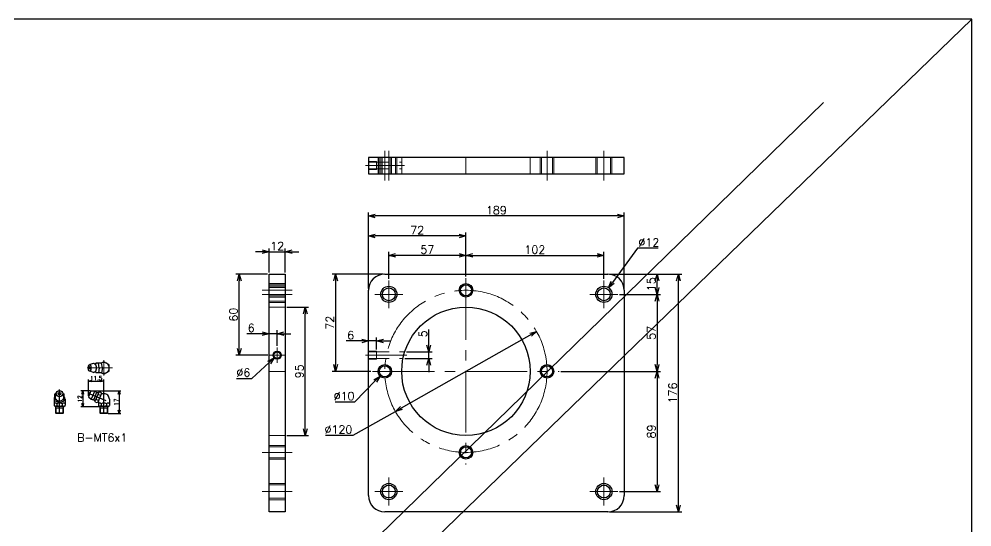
# Model space of a CAD drawing. Header units: millimetres. Extents: x 0 to 38884, y -3675 to 8056.
# Drawn here: x 10075 to 10780, y 4705 to 5081 of the extents above; entities that cross this region are included whole.
import ezdxf

# ---------------------------------------------------------------- set-up
doc = ezdxf.new("R2010")
doc.units = ezdxf.units.MM
doc.header["$LTSCALE"] = 2.4
doc.header["$PDMODE"] = 99
doc.header["$PDSIZE"] = 1
doc.linetypes.add('CENTER2', pattern=[28.575, 19.05, -3.175, 3.175, -3.175])
doc.linetypes.add('HIDDEN', pattern=[9.525, 6.35, -3.175])
for name, color, linetype, lineweight in [('04_HIDDEN', 2, 'HIDDEN', 13), ('05_CENTER', 4, 'CENTER2', 13), ('08_DIM', 3, 'Continuous', 13)]:
    doc.layers.add(name, color=color, linetype=linetype, lineweight=lineweight)
doc.layers.add('10_DRAFT', color=8, linetype='Continuous', lineweight=0, plot=False)
doc.styles.add('KSS_TXT', font='txt.shx', dxfattribs={"bigfont": 'extfont2.shx'})
doc.dimstyles.new('KSS_DIM', dxfattribs={"dimscale": 2, "dimtxt": 3, "dimasz": 2.5, "dimexe": 1.25, "dimexo": 0.625, "dimtad": 1, "dimdsep": 46, "dimtxsty": 'KSS_TXT', "dimblk": 'OPEN30', "dimcen": 0, "dimazin": 2, "dimtfac": 0.75, "dimtmove": 0, "dimatfit": 3, "dimldrblk": 'OPEN30', "dimfxl": 1.25, "dimtolj": 1, "dimarcsym": 0})
doc.dimstyles.new('KSS_DIM$3', dxfattribs={"dimscale": 2, "dimtxt": 3, "dimasz": 2.5, "dimexe": 1.25, "dimexo": 0.625, "dimtad": 1, "dimtih": 1, "dimtoh": 1, "dimdsep": 46, "dimtxsty": 'KSS_TXT', "dimblk": 'OPEN30', "dimcen": 0, "dimazin": 2, "dimtfac": 0.75, "dimtofl": 0, "dimtmove": 0, "dimatfit": 3, "dimldrblk": 'OPEN30', "dimfxl": 1.25, "dimtolj": 1, "dimarcsym": 0})

# ---------------------------------------------------------------- blocks, each defined once
blk = doc.blocks.new('_Open30')
at = {"color": 0, "linetype": 'ByBlock', "lineweight": -2}
for p, q in [((-1, 0.27), (0, 0)), ((0, 0), (-1, -0.27)), ((0, 0), (-1, 0))]:
    blk.add_line(p, q, dxfattribs=at)
blk = doc.blocks.new('*D176')
at = {"layer": '08_DIM', "color": 0, "lineweight": -2, "transparency": 16777216}
for p, q in [((10378.02, 4839.56), (10378.02, 4851.06)), ((10361.54, 4834.56), (10380.52, 4834.56)), ((10378.02, 4829.56), (10378.02, 4834.56)), ((10360.23, 4829.56), (10380.52, 4829.56)), ((10378.02, 4824.56), (10378.02, 4819.56))]:
    blk.add_line(p, q, dxfattribs=at)
at = {"layer": 'Defpoints', "color": 0, "transparency": 16777216}
for p in [(10360.29, 4834.56), (10378.02, 4834.56), (10358.98, 4829.56)]:
    blk.add_point(p, dxfattribs=at)
at = {"layer": '08_DIM', "color": 0, "lineweight": -2, "transparency": 16777216, "xscale": 5, "yscale": 5, "zscale": 5}
for p, rotation in [((10378.02, 4834.56), 270), ((10378.02, 4829.56), 90)]:
    blk.add_blockref('_Open30', p, dxfattribs=dict(at, rotation=rotation))
at = {"layer": '08_DIM', "color": 0, "transparency": 16777216, "insert": (10373.76, 4847.81), "char_height": 6, "attachment_point": 5, "rotation": 90, "style": 'KSS_TXT'}
blk.add_mtext('\\A1;5', dxfattribs=at)
blk = doc.blocks.new('*D177')
at = {"layer": '08_DIM', "color": 0, "lineweight": -2, "transparency": 16777216}
for p, q in [((10328.52, 4842.58), (10317.02, 4842.58)), ((10333.52, 4836.31), (10333.52, 4845.08)), ((10339.52, 4842.58), (10333.52, 4842.58)), ((10339.52, 4836.31), (10339.52, 4845.08)), ((10344.52, 4842.58), (10349.52, 4842.58))]:
    blk.add_line(p, q, dxfattribs=at)
at = {"layer": 'Defpoints', "color": 0, "transparency": 16777216}
for p in [(10333.52, 4842.58), (10333.52, 4835.06), (10339.52, 4835.06)]:
    blk.add_point(p, dxfattribs=at)
at = {"layer": '08_DIM', "color": 0, "lineweight": -2, "transparency": 16777216, "xscale": 5, "yscale": 5, "zscale": 5}
blk.add_blockref('_Open30', (10333.52, 4842.58), dxfattribs=at)
at = {"layer": '08_DIM', "color": 0, "lineweight": -2, "transparency": 16777216, "xscale": 5, "yscale": 5, "zscale": 5, "rotation": 180}
blk.add_blockref('_Open30', (10339.52, 4842.58), dxfattribs=at)
at = {"layer": '08_DIM', "color": 0, "transparency": 16777216, "insert": (10320.27, 4846.83), "char_height": 6, "attachment_point": 5, "style": 'KSS_TXT'}
blk.add_mtext('\\A1;6', dxfattribs=at)
blk = doc.blocks.new('*D178')
at = {"layer": '08_DIM', "color": 0, "lineweight": -2, "transparency": 16777216}
for p, q in [((10247.19, 4814.87), (10260.06, 4826.66)), ((10235.94, 4814.87), (10247.19, 4814.87))]:
    blk.add_line(p, q, dxfattribs=at)
at = {"layer": 'Defpoints', "color": 0, "transparency": 16777216}
for p in [(10268.17, 4834.09), (10263.75, 4830.04)]:
    blk.add_point(p, dxfattribs=at)
at = {"layer": '08_DIM', "color": 0, "lineweight": -2, "transparency": 16777216, "xscale": 5, "yscale": 5, "zscale": 5, "rotation": 42.4879035153368}
blk.add_blockref('_Open30', (10263.75, 4830.04), dxfattribs=at)
at = {"layer": '08_DIM', "color": 0, "transparency": 16777216, "insert": (10240.94, 4819.12), "char_height": 6, "attachment_point": 5, "style": 'KSS_TXT'}
blk.add_mtext('\\A1;%%C6', dxfattribs=at)
blk = doc.blocks.new('*D179')
at = {"layer": '08_DIM', "color": 0, "lineweight": -2, "transparency": 16777216}
for p, q in [((10254.96, 4847.93), (10243.46, 4847.93)), ((10259.96, 4838.99), (10259.96, 4850.43)), ((10265.96, 4847.93), (10259.96, 4847.93)), ((10265.96, 4838.99), (10265.96, 4850.43)), ((10270.96, 4847.93), (10275.96, 4847.93))]:
    blk.add_line(p, q, dxfattribs=at)
at = {"layer": 'Defpoints', "color": 0, "transparency": 16777216}
for p in [(10259.96, 4847.93), (10259.96, 4837.74), (10265.96, 4837.74)]:
    blk.add_point(p, dxfattribs=at)
at = {"layer": '08_DIM', "color": 0, "lineweight": -2, "transparency": 16777216, "xscale": 5, "yscale": 5, "zscale": 5}
blk.add_blockref('_Open30', (10259.96, 4847.93), dxfattribs=at)
at = {"layer": '08_DIM', "color": 0, "lineweight": -2, "transparency": 16777216, "xscale": 5, "yscale": 5, "zscale": 5, "rotation": 180}
blk.add_blockref('_Open30', (10265.96, 4847.93), dxfattribs=at)
at = {"layer": '08_DIM', "color": 0, "transparency": 16777216, "insert": (10246.71, 4852.18), "char_height": 6, "attachment_point": 5, "style": 'KSS_TXT'}
blk.add_mtext('\\A1;6', dxfattribs=at)
blk = doc.blocks.new('*D180')
at = {"layer": '08_DIM', "color": 0, "lineweight": -2, "transparency": 16777216}
for p, q in [((10258.71, 4892.06), (10235.41, 4892.06)), ((10237.91, 4837.06), (10237.91, 4887.06)), ((10259.03, 4832.06), (10235.41, 4832.06))]:
    blk.add_line(p, q, dxfattribs=at)
at = {"layer": 'Defpoints', "color": 0, "transparency": 16777216}
for p in [(10237.91, 4892.06), (10259.96, 4892.06), (10260.28, 4832.06)]:
    blk.add_point(p, dxfattribs=at)
at = {"layer": '08_DIM', "color": 0, "lineweight": -2, "transparency": 16777216, "xscale": 5, "yscale": 5, "zscale": 5}
for p, rotation in [((10237.91, 4892.06), 90), ((10237.91, 4832.06), 270)]:
    blk.add_blockref('_Open30', p, dxfattribs=dict(at, rotation=rotation))
at = {"layer": '08_DIM', "color": 0, "transparency": 16777216, "insert": (10233.66, 4862.06), "char_height": 6, "attachment_point": 5, "rotation": 90, "style": 'KSS_TXT'}
blk.add_mtext('\\A1;60', dxfattribs=at)
blk = doc.blocks.new('B-M6Fc_1')
at = {"color": 0}
for p, q in [((-2.5, 10.04), (-3.5, 9.53)), ((-3.5, 4.44), (-3.5, 9.53)), ((-2.44, 10.24), (-3.05, 8.66)), ((2.44, 10.24), (3.05, 8.66)), ((2.5, 10.04), (3.5, 9.53)), ((3.5, 4.44), (3.5, 9.53)), ((-4.04, 5.78), (-4.04, 2.34)), ((-4.04, 2.34), (-4.04, 1.04)), ((-4.04, 1.04), (-3, 0)), ((-2.08, 5.15), (-3.5, 5.7)), ((0, 3.09), (-3.5, 4.44)), ((-2.02, 2.34), (-2.02, 1.04)), ((0, 4.36), (-0.23, 4.45)), ((0, 4.36), (0.23, 4.45)), ((0, 3.09), (3.5, 4.44)), ((2.02, 2.34), (2.02, 1.04)), ((2.08, 5.15), (3.5, 5.7)), ((3, 0), (4.04, 1.04)), ((4.04, 5.78), (4.04, 2.34)), ((4.04, 2.34), (4.04, 1.04))]:
    blk.add_line(p, q, dxfattribs=at)
at = {"color": 0, "linetype": 'CENTER2'}
blk.add_line((0, -5), (0, 12.83), dxfattribs=at)
at = {"color": 0}
for centre, radius, start, end in [((-0.04, 5.78), 4, 149.84175, 180.00002), ((0.04, 5.78), 4, 359.99998, 30.15825), ((-3.03, 1.43), 1.36, 41.98509, 138.01503), ((-3.03, 1.95), 1.36, 221.98497, 318.01491), ((0, -1.97), 4.76, 64.89106, 115.1089), ((0, 5.35), 4.76, 244.8911, 295.10894), ((3.03, 1.43), 1.36, 41.9851, 138.01486), ((3.03, 1.95), 1.36, 221.98515, 318.01491)]:
    blk.add_arc(centre, radius, start, end, dxfattribs=at)
blk.add_ellipse((0, 7.56), major_axis=(-3.26, 0), ratio=0.956841, start_param=5.921132, end_param=9.786831, dxfattribs=at)
for major_axis, ratio in [((-2.49, 0), 0.889137), ((-1.05, 0), 0.922851)]:
    blk.add_ellipse((0, 9.78), major_axis=major_axis, ratio=ratio, dxfattribs=at)
at = {"layer": '10_DRAFT'}
for p, q in [((-3, 0), (-3, -4.46)), ((-3, 0), (3, 0)), ((3, 0), (3, -4.46)), ((-2.46, -1), (-3, -0.06)), ((-3, -1), (3, -1)), ((-3, -4.46), (3, -4.46)), ((-3, -4.46), (-2.46, -5)), ((-2.46, -1), (-2.46, -5)), ((-2.46, -5), (2.46, -5)), ((2.46, -1), (3, -0.06)), ((2.46, -1), (2.46, -5)), ((2.46, -5), (3, -4.46))]:
    blk.add_line(p, q, dxfattribs=at)
blk = doc.blocks.new('B-M6Fb_1')
at = {"color": 0, "linetype": 'CENTER2'}
for p, q in [((-11.66, 10.23), (1.48, 4.78)), ((0, -5), (0, 11.26))]:
    blk.add_line(p, q, dxfattribs=at)
at = {"color": 0}
for p, q in [((-9.66, 12), (-11.5, 7.57)), ((-11.5, 7.57), (-9.35, 5.7)), ((-9.66, 12), (-6.82, 11.8)), ((-6.82, 11.8), (-9.35, 5.7)), ((-5.4, 10.67), (-7.55, 5.49)), ((-3.85, 10.83), (-6.52, 4.37)), ((-4.43, 9.42), (-2.32, 8.55)), ((-1.78, 9.87), (-4.42, 3.5)), ((-3.1, 11.06), (-2.1, 10.64)), ((-1.78, 9.87), (-2.1, 10.64)), ((0, 9.78), (-1.67, 9.78)), ((-6.2, 3.59), (-5.2, 3.18)), ((-5.98, 5.69), (-3.87, 4.82)), ((-5.2, 3.18), (-4.42, 3.5)), ((-4.04, 4.02), (-4.04, 2.34)), ((-4.04, 2.34), (-4.04, 1.04)), ((-4.04, 1.04), (-3, 0)), ((-2.02, 2.34), (-2.02, 1.04)), ((2.02, 2.34), (2.02, 1.04)), ((3, 0), (4.04, 1.04)), ((4.04, 5.78), (4.04, 2.34)), ((4.04, 2.34), (4.04, 1.04))]:
    blk.add_line(p, q, dxfattribs=at)
for centre, radius, start, end in [((-9.5, 9.33), 1.57, 115.74724, 199.25165), ((-8.09, 8.75), 3.3, 41.58037, 67.49995), ((-5.02, 11.47), 0.8, 221.57983, 272.43305), ((-5.24, 16.67), 6, 272.43365, 290.87174), ((0.04, 5.78), 4, 359.99998, 90.00002), ((-8.09, 8.75), 3.3, 247.50002, 273.4196), ((-7.84, 4.66), 0.8, 42.56698, 93.42014), ((-11.67, 1.14), 6, 24.12782, 42.56632), ((-3.03, 1.43), 1.36, 41.98509, 138.01503), ((-3.03, 1.95), 1.36, 221.98497, 318.01491), ((0, -1.97), 4.76, 64.89106, 115.1089), ((0, 5.35), 4.76, 244.8911, 295.10894), ((3.03, 1.43), 1.36, 41.9851, 138.01486), ((3.03, 1.95), 1.36, 221.98515, 318.01491)]:
    blk.add_arc(centre, radius, start, end, dxfattribs=at)
at = {"layer": '10_DRAFT'}
for p, q in [((-3, 0), (-3, -4.46)), ((-3, 0), (3, 0)), ((3, 0), (3, -4.46)), ((-2.46, -1), (-3, -0.06)), ((-3, -1), (3, -1)), ((-3, -4.46), (3, -4.46)), ((-3, -4.46), (-2.46, -5)), ((-2.46, -1), (-2.46, -5)), ((-2.46, -5), (2.46, -5)), ((2.46, -1), (3, -0.06)), ((2.46, -1), (2.46, -5)), ((2.46, -5), (3, -4.46))]:
    blk.add_line(p, q, dxfattribs=at)
blk = doc.blocks.new('B-M6Fa_1')
at = {"color": 0}
for p, q in [((-7.75, 3.25), (-10.52, 2.5)), ((-5.95, 3.02), (-5.86, 3.5)), ((-1.78, 3.5), (-5.86, 3.5)), ((-3.44, 0), (-4.09, 3.5)), ((0, 4.62), (-1.94, 3.5)), ((-1.13, 0), (-1.78, 3.5)), ((4, 2.31), (0, 4.62)), ((4, -2.31), (4, 2.31)), ((-7.77, -3.25), (-10.52, -2.5)), ((-5.95, -3.03), (-5.86, -3.5)), ((-1.78, -3.5), (-5.86, -3.5)), ((-3.44, 0), (-4.09, -3.5)), ((0, -4.62), (-1.95, -3.5)), ((-1.13, 0), (-1.78, -3.5)), ((0, -4.62), (4, -2.31))]:
    blk.add_line(p, q, dxfattribs=at)
for points in [[(-10.52, 2.5, -0.073635), (-10.3, 2.42, -0.100122), (-10.12, 2.27, -0.047857), (-9.99, 2.07, -0.023046), (-9.88, 1.86, -0.021765), (-9.8, 1.63, -0.016326), (-9.73, 1.41, -0.013038), (-9.68, 1.18, -0.011639), (-9.64, 0.94, -0.010477), (-9.61, 0.71, -0.009692), (-9.59, 0.47, -0.009241), (-9.57, 0.23, -0.009049), (-9.57, 0, -0.009053), (-9.57, -0.24, -0.009247), (-9.59, -0.48, -0.009706), (-9.61, -0.71, -0.010503), (-9.64, -0.95, -0.011644), (-9.68, -1.18, -0.013149), (-9.74, -1.41, -0.016397), (-9.8, -1.64, -0.021184), (-9.89, -1.86, -0.025129), (-9.99, -2.07, -0.047155), (-10.12, -2.27, -0.07937), (-10.3, -2.43, -0.138155), (-10.52, -2.5, -0.139046), (-10.74, -2.43, -0.079859), (-10.92, -2.27, -0.047971), (-11.05, -2.08, -0.025274), (-11.15, -1.86, -0.021209), (-11.24, -1.64, -0.016419), (-11.3, -1.41, -0.013165), (-11.36, -1.18, -0.011652), (-11.4, -0.95, -0.010508), (-11.43, -0.71, -0.00971), (-11.45, -0.48, -0.00925), (-11.47, -0.24, -0.009054), (-11.47, 0, -0.009048), (-11.47, 0.23, -0.009239), (-11.45, 0.47, -0.009688), (-11.43, 0.71, -0.010473), (-11.4, 0.94, -0.01163), (-11.36, 1.17, -0.013016), (-11.31, 1.41, -0.016328), (-11.24, 1.63, -0.02172), (-11.16, 1.85, -0.022865), (-11.05, 2.07, -0.04791), (-10.92, 2.27, -0.099777), (-10.74, 2.42, -0.073572), (-10.52, 2.5)], [(-6.82, 2.85, -0.057918), (-6.69, 2.83, -0.069021), (-6.57, 2.77, -0.046655), (-6.46, 2.69, -0.031904), (-6.37, 2.59, -0.024855), (-6.29, 2.49, -0.0194), (-6.22, 2.37, -0.015586), (-6.15, 2.25, -0.012944), (-6.1, 2.13, -0.011095), (-6.05, 2.01, -0.009661), (-6, 1.88, -0.008525), (-5.96, 1.75, -0.007698), (-5.92, 1.62, -0.00703), (-5.89, 1.49, -0.006477), (-5.86, 1.36, -0.006048), (-5.84, 1.23, -0.005686), (-5.81, 1.1, -0.005393), (-5.79, 0.96, -0.005162), (-5.78, 0.83, -0.004965), (-5.76, 0.7, -0.004815), (-5.75, 0.56, -0.004702), (-5.74, 0.43, -0.004611), (-5.74, 0.29, -0.00456), (-5.73, 0.16, -0.004533), (-5.73, 0.02, -0.004519), (-5.73, -0.11, -0.004524), (-5.73, -0.25, -0.004575), (-5.74, -0.38, -0.004664), (-5.75, -0.51, -0.004762), (-5.76, -0.65, -0.004905), (-5.77, -0.78, -0.005086), (-5.79, -0.92, -0.005321), (-5.81, -1.05, -0.0056), (-5.83, -1.18, -0.005914), (-5.85, -1.32, -0.00632), (-5.88, -1.45, -0.006838), (-5.91, -1.58, -0.007464), (-5.95, -1.71, -0.008243), (-5.99, -1.84, -0.009272), (-6.03, -1.96, -0.010591), (-6.08, -2.09, -0.012305), (-6.13, -2.21, -0.014643), (-6.19, -2.33, -0.018156), (-6.26, -2.45, -0.023126), (-6.34, -2.56, -0.028906), (-6.43, -2.66, -0.042762), (-6.53, -2.75, -0.063616), (-6.65, -2.81, -0.053943), (-6.78, -2.85)]]:
    blk.add_lwpolyline(points, format="xyb", dxfattribs=at)
for centre, radius, start, end in [((-7.61, 2.29), 0.97, 35.33146, 98.29711), ((-6.62, 4.08), 1.25, 260.76464, 322.12504), ((0, 0), 4, 241.09409, 118.90598), ((-7.61, -2.29), 0.968, 261.70278, 324.66854), ((-6.62, -4.08), 1.25, 37.87496, 99.23547), ((0, 0), 4, 298.95501, 299.99998)]:
    blk.add_arc(centre, radius, start, end, dxfattribs=at)
blk.add_ellipse((-10.58, 0), major_axis=(0, 1.05), ratio=0.382251, dxfattribs=at)
at = {"layer": '05_CENTER', "color": 0}
for p, q in [((6.37, 0), (-12.41, 0)), ((0, 5.7), (0, -5.7))]:
    blk.add_line(p, q, dxfattribs=at)
blk = doc.blocks.new('*D181')
at = {"layer": '08_DIM', "color": 0, "lineweight": -2, "transparency": 16777216}
for p, q in [((10128.82, 4805.75), (10150.4, 4805.75)), ((10149.15, 4803.25), (10149.15, 4791.25)), ((10140.94, 4788.75), (10150.4, 4788.75))]:
    blk.add_line(p, q, dxfattribs=at)
at = {"layer": 'Defpoints', "color": 0, "transparency": 16777216}
for p in [(10128.19, 4805.75), (10140.31, 4788.75), (10149.15, 4788.75)]:
    blk.add_point(p, dxfattribs=at)
at = {"layer": '08_DIM', "color": 0, "lineweight": -2, "transparency": 16777216, "xscale": 2.5, "yscale": 2.5, "zscale": 2.5}
for p, rotation in [((10149.15, 4805.75), 90), ((10149.15, 4788.75), 270)]:
    blk.add_blockref('_Open30', p, dxfattribs=dict(at, rotation=rotation))
at = {"layer": '08_DIM', "color": 0, "transparency": 16777216, "insert": (10147.03, 4797.25), "char_height": 3, "attachment_point": 5, "rotation": 90, "style": 'KSS_TXT'}
blk.add_mtext('\\A1;17', dxfattribs=at)
blk = doc.blocks.new('*D182')
at = {"layer": '08_DIM', "color": 0, "lineweight": -2, "transparency": 16777216}
for p, q in [((10126.35, 4801.94), (10126.35, 4814.14)), ((10128.85, 4812.89), (10135.35, 4812.89)), ((10137.85, 4805.64), (10137.85, 4814.14))]:
    blk.add_line(p, q, dxfattribs=at)
at = {"layer": 'Defpoints', "color": 0, "transparency": 16777216}
for p in [(10137.85, 4812.89), (10126.35, 4801.32), (10137.85, 4805.01)]:
    blk.add_point(p, dxfattribs=at)
at = {"layer": '08_DIM', "color": 0, "lineweight": -2, "transparency": 16777216, "xscale": 2.5, "yscale": 2.5, "zscale": 2.5, "rotation": 180}
blk.add_blockref('_Open30', (10126.35, 4812.89), dxfattribs=at)
at = {"layer": '08_DIM', "color": 0, "lineweight": -2, "transparency": 16777216, "xscale": 2.5, "yscale": 2.5, "zscale": 2.5}
blk.add_blockref('_Open30', (10137.85, 4812.89), dxfattribs=at)
at = {"layer": '08_DIM', "color": 0, "transparency": 16777216, "insert": (10132.1, 4815.01), "char_height": 3, "attachment_point": 5, "style": 'KSS_TXT'}
blk.add_mtext('\\A1;11.5', dxfattribs=at)
blk = doc.blocks.new('*D183')
at = {"layer": '08_DIM', "color": 0, "lineweight": -2, "transparency": 16777216}
for p, q in [((10127.71, 4805.75), (10120.91, 4805.75)), ((10122.16, 4803.25), (10122.16, 4796.25)), ((10134.23, 4793.75), (10120.91, 4793.75))]:
    blk.add_line(p, q, dxfattribs=at)
at = {"layer": 'Defpoints', "color": 0, "transparency": 16777216}
for p in [(10128.33, 4805.75), (10122.16, 4793.75), (10134.85, 4793.75)]:
    blk.add_point(p, dxfattribs=at)
at = {"layer": '08_DIM', "color": 0, "lineweight": -2, "transparency": 16777216, "xscale": 2.5, "yscale": 2.5, "zscale": 2.5}
for p, rotation in [((10122.16, 4805.75), 90), ((10122.16, 4793.75), 270)]:
    blk.add_blockref('_Open30', p, dxfattribs=dict(at, rotation=rotation))
at = {"layer": '08_DIM', "color": 0, "transparency": 16777216, "insert": (10120.03, 4799.75), "char_height": 3, "attachment_point": 5, "rotation": 90, "style": 'KSS_TXT'}
blk.add_mtext('\\A1;12', dxfattribs=at)
blk = doc.blocks.new('A$C5100760A_1')
at = {"color": 0}
blk.add_lwpolyline([(-72, 12), (-72, 0), (117, 0), (117, 12)], close=True, dxfattribs=at)
at = {"layer": '04_HIDDEN', "color": 9}
for p, q in [((-72, 9), (-66, 9)), ((-72, 8.5), (-47.5, 8.5)), ((-66, 3), (-66, 9)), ((-65, 12), (-65, 0)), ((-64.1, 12), (-64.1, 0)), ((-55.9, 12), (-55.9, 0)), ((-55, 12), (-55, 0)), ((55, 12), (55, 0)), ((55.9, 12), (55.9, 0)), ((64.1, 12), (64.1, 0)), ((65.04, 12), (65.04, 0)), ((-72, 3.5), (-47.5, 3.5)), ((-72, 3), (-66, 3))]:
    blk.add_line(p, q, dxfattribs=at)
at = {"layer": '04_HIDDEN'}
for p, q in [((-63, 12), (-63, 0)), ((-62, 12), (-62, 0)), ((-52, 12), (-52, 0)), ((-51, 12), (-51, 0)), ((-47.5, 12), (-47.5, 0)), ((47.5, 12), (47.5, 0)), ((95.96, 12), (95.96, 0)), ((97, 12), (97, 0)), ((107, 12), (107, 0)), ((108, 12), (108, 0))]:
    blk.add_line(p, q, dxfattribs=at)
at = {"layer": '05_CENTER', "color": 9}
for p, q in [((-60, 17), (-60, -5)), ((60, 17), (60, -5)), ((-74.25, 6), (-45.44, 6))]:
    blk.add_line(p, q, dxfattribs=at)
at = {"layer": '05_CENTER'}
for p, q in [((-57, 17), (-57, -5)), ((102, 17), (102, -5))]:
    blk.add_line(p, q, dxfattribs=at)
at = {"layer": '10_DRAFT'}
blk.add_line((0, 12), (0, 0), dxfattribs=at)
blk = doc.blocks.new('*D672')
at = {"layer": '08_DIM', "color": 0, "lineweight": -2, "transparency": 16777216}
for p, q in [((10323.31, 4797.48), (10338.51, 4812.93)), ((10308.81, 4797.48), (10323.31, 4797.48))]:
    blk.add_line(p, q, dxfattribs=at)
at = {"layer": 'Defpoints', "color": 0, "transparency": 16777216}
for p in [(10349.03, 4823.63), (10342.02, 4816.5)]:
    blk.add_point(p, dxfattribs=at)
at = {"layer": '08_DIM', "color": 0, "lineweight": -2, "transparency": 16777216, "xscale": 5, "yscale": 5, "zscale": 5, "rotation": 45.47886722134691}
blk.add_blockref('_Open30', (10342.02, 4816.5), dxfattribs=at)
at = {"layer": '08_DIM', "color": 0, "transparency": 16777216, "insert": (10315.44, 4801.73), "char_height": 6, "attachment_point": 5, "style": 'KSS_TXT'}
blk.add_mtext('\\A1;%%C10', dxfattribs=at)
blk = doc.blocks.new('*D673')
at = {"layer": '08_DIM', "color": 0, "lineweight": -2, "transparency": 16777216}
for p, q in [((10259.96, 4893.31), (10259.96, 4911.06)), ((10271.96, 4893.31), (10271.96, 4911.06)), ((10254.96, 4908.56), (10249.96, 4908.56)), ((10259.96, 4908.56), (10271.96, 4908.56)), ((10276.96, 4908.56), (10281.96, 4908.56))]:
    blk.add_line(p, q, dxfattribs=at)
at = {"layer": 'Defpoints', "color": 0, "transparency": 16777216}
for p in [(10271.96, 4908.56), (10259.96, 4892.06), (10271.96, 4892.06)]:
    blk.add_point(p, dxfattribs=at)
at = {"layer": '08_DIM', "color": 0, "lineweight": -2, "transparency": 16777216, "xscale": 5, "yscale": 5, "zscale": 5}
blk.add_blockref('_Open30', (10259.96, 4908.56), dxfattribs=at)
at = {"layer": '08_DIM', "color": 0, "lineweight": -2, "transparency": 16777216, "xscale": 5, "yscale": 5, "zscale": 5, "rotation": 180}
blk.add_blockref('_Open30', (10271.96, 4908.56), dxfattribs=at)
at = {"layer": '08_DIM', "color": 0, "transparency": 16777216, "insert": (10265.96, 4912.81), "char_height": 6, "attachment_point": 5, "style": 'KSS_TXT'}
blk.add_mtext('\\A1;12', dxfattribs=at)
blk = doc.blocks.new('M12Tz_1')
at = {"color": 0}
for radius in [6, 4.75]:
    blk.add_circle((0, 0), radius, dxfattribs=at)
at = {"layer": '05_CENTER'}
for p, q in [((0, -10.33), (0, 10.33)), ((10.33, 0), (-10.33, 0))]:
    blk.add_line(p, q, dxfattribs=at)
blk = doc.blocks.new('A$C6E415A49_1')
at = {"color": 0}
for p, q in [((-60, 72), (105, 72)), ((-72, -92), (-72, 60)), ((117, 60), (117, -92)), ((105, -104), (-60, -104))]:
    blk.add_line(p, q, dxfattribs=at)
for centre, radius in [((0, 60), 5), ((0, 60), 4.1), ((0, 0), 47.5), ((-60, 0), 5), ((-60, 0), 4.1), ((60, 0), 5), ((60, 0), 4.1), ((0, -60), 5), ((0, -60), 4.1)]:
    blk.add_circle(centre, radius, dxfattribs=at)
for centre, start, end in [((-60, 60), 90, 180), ((105, 60), 0, 90), ((-60, -92), 180, 270), ((105, -92), 270, 0)]:
    blk.add_arc(centre, 12, start, end, dxfattribs=at)
at = {"layer": '04_HIDDEN'}
for p, q in [((-72, 15), (-66, 15)), ((-72, 14.5), (-45.23, 14.5)), ((-66, 15), (-66, 9)), ((-72, 9.5), (-46.54, 9.5)), ((-72, 9), (-66, 9))]:
    blk.add_line(p, q, dxfattribs=at)
at = {"layer": '05_CENTER'}
for p, q in [((0, 69), (0, -69)), ((-74.25, 12), (-43.68, 12)), ((-69, 0), (69, 0))]:
    blk.add_line(p, q, dxfattribs=at)
blk.add_circle((0, 0), 60, dxfattribs=at)
for p in [(-57, 57), (102, 57), (-57, -89), (102, -89)]:
    blk.add_blockref('M12Tz_1', p)
blk = doc.blocks.new('*D791')
at = {"layer": '08_DIM', "color": 0, "lineweight": -2, "transparency": 16777216}
for p, q in [((10532.5, 4911.26), (10514.01, 4885.95)), ((10547.75, 4911.26), (10532.5, 4911.26))]:
    blk.add_line(p, q, dxfattribs=at)
at = {"layer": 'Defpoints', "color": 0, "transparency": 16777216}
for p in [(10511.06, 4881.91), (10503.99, 4872.22)]:
    blk.add_point(p, dxfattribs=at)
at = {"layer": '08_DIM', "color": 0, "lineweight": -2, "transparency": 16777216, "xscale": 5, "yscale": 5, "zscale": 5, "rotation": 233.8601465880193}
blk.add_blockref('_Open30', (10511.06, 4881.91), dxfattribs=at)
at = {"layer": '08_DIM', "color": 0, "transparency": 16777216, "insert": (10540.75, 4915.51), "char_height": 6, "attachment_point": 5, "style": 'KSS_TXT'}
blk.add_mtext('\\A1;%%C12', dxfattribs=at)
blk = doc.blocks.new('*D792')
at = {"layer": '08_DIM', "color": 0, "lineweight": -2, "transparency": 16777216}
for p, q in [((10273.21, 4867.56), (10289.17, 4867.56)), ((10286.67, 4777.56), (10286.67, 4862.56)), ((10273.21, 4772.56), (10289.17, 4772.56))]:
    blk.add_line(p, q, dxfattribs=at)
at = {"layer": 'Defpoints', "color": 0, "transparency": 16777216}
for p in [(10271.96, 4867.56), (10286.67, 4867.56), (10271.96, 4772.56)]:
    blk.add_point(p, dxfattribs=at)
at = {"layer": '08_DIM', "color": 0, "lineweight": -2, "transparency": 16777216, "xscale": 5, "yscale": 5, "zscale": 5}
for p, rotation in [((10286.67, 4867.56), 90), ((10286.67, 4772.56), 270)]:
    blk.add_blockref('_Open30', p, dxfattribs=dict(at, rotation=rotation))
at = {"layer": '08_DIM', "color": 0, "transparency": 16777216, "insert": (10282.42, 4820.06), "char_height": 6, "attachment_point": 5, "rotation": 90, "style": 'KSS_TXT'}
blk.add_mtext('\\A1;95', dxfattribs=at)
blk = doc.blocks.new('*D793')
at = {"layer": '08_DIM', "color": 0, "lineweight": -2, "transparency": 16777216}
for p, q in [((10457.7, 4849.68), (10357.69, 4792.91)), ((10322.15, 4772.74), (10353.35, 4790.44)), ((10301.65, 4772.74), (10322.15, 4772.74))]:
    blk.add_line(p, q, dxfattribs=at)
at = {"layer": 'Defpoints', "color": 0, "transparency": 16777216}
for p in [(10457.7, 4849.68), (10353.35, 4790.44)]:
    blk.add_point(p, dxfattribs=at)
at = {"layer": '08_DIM', "color": 0, "lineweight": -2, "transparency": 16777216, "xscale": 5, "yscale": 5, "zscale": 5}
for p, rotation in [((10457.7, 4849.68), 29.58243818788226), ((10353.35, 4790.44), 209.5824381878822)]:
    blk.add_blockref('_Open30', p, dxfattribs=dict(at, rotation=rotation))
at = {"layer": '08_DIM', "color": 0, "transparency": 16777216, "insert": (10311.28, 4776.99), "char_height": 6, "attachment_point": 5, "style": 'KSS_TXT'}
blk.add_mtext('\\A1;%%C120', dxfattribs=at)
blk = doc.blocks.new('*D794')
at = {"layer": '08_DIM', "color": 0, "lineweight": -2, "transparency": 16777216}
for p, q in [((10344.27, 4892.06), (10306.68, 4892.06)), ((10309.18, 4887.06), (10309.18, 4825.06)), ((10335.27, 4820.06), (10306.68, 4820.06))]:
    blk.add_line(p, q, dxfattribs=at)
at = {"layer": 'Defpoints', "color": 0, "transparency": 16777216}
for p in [(10345.52, 4892.06), (10309.18, 4820.06), (10336.52, 4820.06)]:
    blk.add_point(p, dxfattribs=at)
at = {"layer": '08_DIM', "color": 0, "lineweight": -2, "transparency": 16777216, "xscale": 5, "yscale": 5, "zscale": 5}
for p, rotation in [((10309.18, 4892.06), 90), ((10309.18, 4820.06), 270)]:
    blk.add_blockref('_Open30', p, dxfattribs=dict(at, rotation=rotation))
at = {"layer": '08_DIM', "color": 0, "transparency": 16777216, "insert": (10304.93, 4856.06), "char_height": 6, "attachment_point": 5, "rotation": 90, "style": 'KSS_TXT'}
blk.add_mtext('\\A1;72', dxfattribs=at)
blk = doc.blocks.new('*D795')
at = {"layer": '08_DIM', "color": 0, "lineweight": -2, "transparency": 16777216}
for p, q in [((10333.52, 4881.31), (10333.52, 4937.56)), ((10517.52, 4935.06), (10338.52, 4935.06)), ((10522.52, 4881.31), (10522.52, 4937.56))]:
    blk.add_line(p, q, dxfattribs=at)
at = {"layer": 'Defpoints', "color": 0, "transparency": 16777216}
for p in [(10333.52, 4935.06), (10333.52, 4880.06), (10522.52, 4880.06)]:
    blk.add_point(p, dxfattribs=at)
at = {"layer": '08_DIM', "color": 0, "lineweight": -2, "transparency": 16777216, "xscale": 5, "yscale": 5, "zscale": 5, "rotation": 180}
blk.add_blockref('_Open30', (10333.52, 4935.06), dxfattribs=at)
at = {"layer": '08_DIM', "color": 0, "lineweight": -2, "transparency": 16777216, "xscale": 5, "yscale": 5, "zscale": 5}
blk.add_blockref('_Open30', (10522.52, 4935.06), dxfattribs=at)
at = {"layer": '08_DIM', "color": 0, "transparency": 16777216, "insert": (10428.02, 4939.31), "char_height": 6, "attachment_point": 5, "style": 'KSS_TXT'}
blk.add_mtext('\\A1;189', dxfattribs=at)
blk = doc.blocks.new('*D796')
at = {"layer": '08_DIM', "color": 0, "lineweight": -2, "transparency": 16777216}
for p, q in [((10511.77, 4892.06), (10565.14, 4892.06)), ((10562.64, 4721.06), (10562.64, 4887.06)), ((10511.77, 4716.06), (10565.14, 4716.06))]:
    blk.add_line(p, q, dxfattribs=at)
at = {"layer": 'Defpoints', "color": 0, "transparency": 16777216}
for p in [(10510.52, 4892.06), (10562.64, 4892.06), (10510.52, 4716.06)]:
    blk.add_point(p, dxfattribs=at)
at = {"layer": '08_DIM', "color": 0, "lineweight": -2, "transparency": 16777216, "xscale": 5, "yscale": 5, "zscale": 5}
for p, rotation in [((10562.64, 4892.06), 90), ((10562.64, 4716.06), 270)]:
    blk.add_blockref('_Open30', p, dxfattribs=dict(at, rotation=rotation))
at = {"layer": '08_DIM', "color": 0, "transparency": 16777216, "insert": (10558.39, 4804.06), "char_height": 6, "attachment_point": 5, "rotation": 90, "style": 'KSS_TXT'}
blk.add_mtext('\\A1;176', dxfattribs=at)
blk = doc.blocks.new('*D797')
at = {"layer": '08_DIM', "color": 0, "lineweight": -2, "transparency": 16777216}
for p, q in [((10475.77, 4820.06), (10549.38, 4820.06)), ((10546.88, 4815.06), (10546.88, 4736.06)), ((10519.11, 4731.06), (10549.38, 4731.06))]:
    blk.add_line(p, q, dxfattribs=at)
at = {"layer": 'Defpoints', "color": 0, "transparency": 16777216}
for p in [(10474.52, 4820.06), (10517.86, 4731.06), (10546.88, 4731.06)]:
    blk.add_point(p, dxfattribs=at)
at = {"layer": '08_DIM', "color": 0, "lineweight": -2, "transparency": 16777216, "xscale": 5, "yscale": 5, "zscale": 5}
for p, rotation in [((10546.88, 4820.06), 90), ((10546.88, 4731.06), 270)]:
    blk.add_blockref('_Open30', p, dxfattribs=dict(at, rotation=rotation))
at = {"layer": '08_DIM', "color": 0, "transparency": 16777216, "insert": (10542.63, 4775.56), "char_height": 6, "attachment_point": 5, "rotation": 90, "style": 'KSS_TXT'}
blk.add_mtext('\\A1;89', dxfattribs=at)
blk = doc.blocks.new('*D798')
at = {"layer": '08_DIM', "color": 0, "lineweight": -2, "transparency": 16777216}
for p, q in [((10519.11, 4877.06), (10549.38, 4877.06)), ((10546.88, 4872.06), (10546.88, 4825.06)), ((10475.77, 4820.06), (10549.38, 4820.06))]:
    blk.add_line(p, q, dxfattribs=at)
at = {"layer": 'Defpoints', "color": 0, "transparency": 16777216}
for p in [(10517.86, 4877.06), (10474.52, 4820.06), (10546.88, 4820.06)]:
    blk.add_point(p, dxfattribs=at)
at = {"layer": '08_DIM', "color": 0, "lineweight": -2, "transparency": 16777216, "xscale": 5, "yscale": 5, "zscale": 5}
for p, rotation in [((10546.88, 4877.06), 90), ((10546.88, 4820.06), 270)]:
    blk.add_blockref('_Open30', p, dxfattribs=dict(at, rotation=rotation))
at = {"layer": '08_DIM', "color": 0, "transparency": 16777216, "insert": (10542.62, 4848.56), "char_height": 6, "attachment_point": 5, "rotation": 90, "style": 'KSS_TXT'}
blk.add_mtext('\\A1;57', dxfattribs=at)
blk = doc.blocks.new('*D799')
at = {"layer": '08_DIM', "color": 0, "lineweight": -2, "transparency": 16777216}
for p, q in [((10511.77, 4892.06), (10549.38, 4892.06)), ((10546.88, 4882.06), (10546.88, 4887.06)), ((10519.11, 4877.06), (10549.38, 4877.06))]:
    blk.add_line(p, q, dxfattribs=at)
at = {"layer": 'Defpoints', "color": 0, "transparency": 16777216}
for p in [(10510.52, 4892.06), (10546.88, 4892.06), (10517.86, 4877.06)]:
    blk.add_point(p, dxfattribs=at)
at = {"layer": '08_DIM', "color": 0, "lineweight": -2, "transparency": 16777216, "xscale": 5, "yscale": 5, "zscale": 5}
for p, rotation in [((10546.88, 4892.06), 90), ((10546.88, 4877.06), 270)]:
    blk.add_blockref('_Open30', p, dxfattribs=dict(at, rotation=rotation))
at = {"layer": '08_DIM', "color": 0, "transparency": 16777216, "insert": (10542.62, 4884.56), "char_height": 6, "attachment_point": 5, "rotation": 90, "style": 'KSS_TXT'}
blk.add_mtext('\\A1;15', dxfattribs=at)
blk = doc.blocks.new('*D800')
at = {"layer": '08_DIM', "color": 0, "lineweight": -2, "transparency": 16777216}
for p, q in [((10333.52, 4881.31), (10333.52, 4922.76)), ((10400.52, 4920.26), (10338.52, 4920.26)), ((10405.52, 4890.31), (10405.52, 4922.76))]:
    blk.add_line(p, q, dxfattribs=at)
at = {"layer": 'Defpoints', "color": 0, "transparency": 16777216}
for p in [(10333.52, 4920.26), (10405.52, 4889.06), (10333.52, 4880.06)]:
    blk.add_point(p, dxfattribs=at)
at = {"layer": '08_DIM', "color": 0, "lineweight": -2, "transparency": 16777216, "xscale": 5, "yscale": 5, "zscale": 5, "rotation": 180}
blk.add_blockref('_Open30', (10333.52, 4920.26), dxfattribs=at)
at = {"layer": '08_DIM', "color": 0, "lineweight": -2, "transparency": 16777216, "xscale": 5, "yscale": 5, "zscale": 5}
blk.add_blockref('_Open30', (10405.52, 4920.26), dxfattribs=at)
at = {"layer": '08_DIM', "color": 0, "transparency": 16777216, "insert": (10369.52, 4924.51), "char_height": 6, "attachment_point": 5, "style": 'KSS_TXT'}
blk.add_mtext('\\A1;72', dxfattribs=at)
blk = doc.blocks.new('*D801')
at = {"layer": '08_DIM', "color": 0, "lineweight": -2, "transparency": 16777216}
for p, q in [((10405.52, 4890.31), (10405.52, 4908.41)), ((10410.52, 4905.91), (10502.52, 4905.91)), ((10507.52, 4888.64), (10507.52, 4908.41))]:
    blk.add_line(p, q, dxfattribs=at)
at = {"layer": 'Defpoints', "color": 0, "transparency": 16777216}
for p in [(10507.52, 4905.91), (10405.52, 4889.06), (10507.52, 4887.39)]:
    blk.add_point(p, dxfattribs=at)
at = {"layer": '08_DIM', "color": 0, "lineweight": -2, "transparency": 16777216, "xscale": 5, "yscale": 5, "zscale": 5, "rotation": 180}
blk.add_blockref('_Open30', (10405.52, 4905.91), dxfattribs=at)
at = {"layer": '08_DIM', "color": 0, "lineweight": -2, "transparency": 16777216, "xscale": 5, "yscale": 5, "zscale": 5}
blk.add_blockref('_Open30', (10507.52, 4905.91), dxfattribs=at)
at = {"layer": '08_DIM', "color": 0, "transparency": 16777216, "insert": (10456.52, 4910.16), "char_height": 6, "attachment_point": 5, "style": 'KSS_TXT'}
blk.add_mtext('\\A1;102', dxfattribs=at)
blk = doc.blocks.new('*D802')
at = {"layer": '08_DIM', "color": 0, "lineweight": -2, "transparency": 16777216}
for p, q in [((10348.52, 4888.64), (10348.52, 4908.41)), ((10400.52, 4905.91), (10353.52, 4905.91)), ((10405.52, 4890.31), (10405.52, 4908.41))]:
    blk.add_line(p, q, dxfattribs=at)
at = {"layer": 'Defpoints', "color": 0, "transparency": 16777216}
for p in [(10348.52, 4905.91), (10348.52, 4887.39), (10405.52, 4889.06)]:
    blk.add_point(p, dxfattribs=at)
at = {"layer": '08_DIM', "color": 0, "lineweight": -2, "transparency": 16777216, "xscale": 5, "yscale": 5, "zscale": 5, "rotation": 180}
blk.add_blockref('_Open30', (10348.52, 4905.91), dxfattribs=at)
at = {"layer": '08_DIM', "color": 0, "lineweight": -2, "transparency": 16777216, "xscale": 5, "yscale": 5, "zscale": 5}
blk.add_blockref('_Open30', (10405.52, 4905.91), dxfattribs=at)
at = {"layer": '08_DIM', "color": 0, "transparency": 16777216, "insert": (10377.02, 4910.16), "char_height": 6, "attachment_point": 5, "style": 'KSS_TXT'}
blk.add_mtext('\\A1;57', dxfattribs=at)
blk = doc.blocks.new('M6tz_1')
at = {"color": 0}
for radius in [3, 2.5]:
    blk.add_circle((0, 0), radius, dxfattribs=at)
at = {"layer": '05_CENTER'}
for p, q in [((5.68, 0), (-5.68, 0)), ((0, -5.68), (0, 5.68))]:
    blk.add_line(p, q, dxfattribs=at)
blk = doc.blocks.new('A$C631057ED_1')
at = {"color": 0}
blk.add_lwpolyline([(0, -104), (12, -104), (12, 72), (0, 72)], close=True, dxfattribs=at)
at = {"layer": '04_HIDDEN', "color": 9}
for p, q in [((0, 65), (12, 65)), ((0, 64.1), (12, 64.1)), ((0, 55.9), (12, 55.9)), ((0, 55), (12, 55)), ((0, -55), (12, -55)), ((0, -55.9), (12, -55.9)), ((0, -64.1), (12, -64.1)), ((0, -65), (12, -65))]:
    blk.add_line(p, q, dxfattribs=at)
at = {"layer": '04_HIDDEN'}
for p, q in [((0, 63), (12, 63)), ((0, 62), (12, 62)), ((0, 52), (12, 52)), ((0, 51), (12, 51)), ((0, 47.5), (12, 47.5)), ((0, -47.5), (12, -47.5)), ((0, -83), (12, -83)), ((0, -84), (12, -84)), ((0, -94), (12, -94)), ((0, -95), (12, -95))]:
    blk.add_line(p, q, dxfattribs=at)
at = {"layer": '05_CENTER', "color": 9}
for p, q in [((-5, 60), (17, 60)), ((-5, -60), (17, -60))]:
    blk.add_line(p, q, dxfattribs=at)
at = {"layer": '05_CENTER'}
for p, q in [((-5, 57), (17, 57)), ((-5, -89), (17, -89))]:
    blk.add_line(p, q, dxfattribs=at)
at = {"layer": '10_DRAFT'}
blk.add_line((0, 0), (12, 0), dxfattribs=at)
at = {"xscale": -1}
blk.add_blockref('M6tz_1', (6, 12), dxfattribs=at)

msp = doc.modelspace()

# ---------------------------------------------------------------- linework, layer by layer
at = {"color": 3}
for p, q in [((10779.6661, 5080.8615), (8783.1474, 3145.3143)), ((10669.989, 5019.1289), (10293.0561, 4651.5634))]:
    msp.add_line(p, q, dxfattribs=at)
msp.add_lwpolyline([(8783.1474, 3145.3143), (10779.6661, 3145.3143), (10779.6661, 5080.8615), (8783.1474, 5080.8615)], close=True, dxfattribs=at)

# ---------------------------------------------------------------- block references
for name, p in [('A$C5100760A_1', (10405.5247, 4966.3761)), ('A$C6E415A49_1', (10405.5247, 4820.0629))]:
    msp.add_blockref(name, p)
at = {"xscale": -1}
msp.add_blockref('A$C631057ED_1', (10271.9602, 4820.0629), dxfattribs=at)
at = {"color": 4}
for name, p in [('B-M6Fa_1', (10137.8538, 4822.5755)), ('B-M6Fc_1', (10105.044, 4793.7498)), ('B-M6Fb_1', (10137.8538, 4793.7498))]:
    msp.add_blockref(name, p, dxfattribs=at)

# ---------------------------------------------------------------- texts
at = {"color": 0, "style": 'KSS_TXT'}
msp.add_text('B-MT6x1', height=6, dxfattribs=at).set_placement((10118.0938, 4768.0229))

# ---------------------------------------------------------------- dimensions: what is measured, and where the dimension line sits
at = {"layer": '08_DIM'}
for base, p1, p2, override, picture, middle in [((10333.5247, 4935.0642), (10522.5247, 4880.0629), (10333.5247, 4880.0629), {"dimscale": 2, "dimarcsym": 1}, '*D795', (10428.0247, 4939.3142)), ((10333.5247, 4920.2635), (10405.5247, 4889.0629), (10333.5247, 4880.0629), {"dimscale": 2, "dimarcsym": 1}, '*D800', (10369.5247, 4924.5135)), ((10348.5247, 4905.91), (10405.5247, 4889.0629), (10348.5247, 4887.395), {"dimscale": 2, "dimarcsym": 1}, '*D802', (10377.0247, 4910.1642)), ((10507.5247, 4905.91), (10405.5247, 4889.0629), (10507.5247, 4887.395), {"dimscale": 2, "dimarcsym": 1}, '*D801', (10456.5247, 4910.16)), ((10137.8538, 4812.8863), (10126.3538, 4801.3152), (10137.8538, 4805.011), {"dimscale": 1}, '*D182', (10132.1038, 4815.0134))]:
    dim = msp.add_linear_dim(base=base, p1=p1, p2=p2, dimstyle='KSS_DIM', override=override, dxfattribs=at)
    dim.commit()
    dim.dimension.update_dxf_attribs({"geometry": picture, "text_midpoint": middle})
for p1, p2, override, picture, middle in [((10503.9862, 4872.2174), (10511.0633, 4881.9084), {"dimscale": 2, "dimpost": '%%C<>', "dimarcsym": 1}, '*D791', (10540.7475, 4911.2591)), ((10457.7035, 4849.6834), (10353.3459, 4790.4424), {"dimscale": 2, "dimpost": '%%C<>', "dimtix": 1, "dimatfit": 2, "dimarcsym": 1}, '*D793', (10311.2787, 4772.7353)), ((10349.0306, 4823.6278), (10342.0189, 4816.4979), {"dimscale": 2, "dimpost": '%%C<>', "dimarcsym": 1}, '*D672', (10315.4379, 4797.4767))]:
    dim = msp.add_diameter_dim_2p(p1=p1, p2=p2, dimstyle='KSS_DIM$3', override=override, dxfattribs=at)
    dim.commit()
    dim.dimension.update_dxf_attribs({"geometry": picture, "text_midpoint": middle, "dimtype": 163})
for base, p1, p2, angle, override, picture, middle in [((10271.9602, 4908.5579), (10259.9602, 4892.0629), (10271.9602, 4892.0629), 180, {"dimscale": 2, "dimarcsym": 1}, '*D673', (10265.9602, 4912.8079)), ((10309.1846, 4820.0629), (10345.5247, 4892.0629), (10336.5247, 4820.0629), 90, {"dimscale": 2, "dimarcsym": 1}, '*D794', (10304.9346, 4856.0629)), ((10562.6418, 4892.0629), (10510.5247, 4716.0629), (10510.5247, 4892.0629), 90, {"dimscale": 2, "dimarcsym": 1}, '*D796', (10558.3918, 4804.0629)), ((10546.8764, 4892.0629), (10517.8568, 4877.0629), (10510.5247, 4892.0629), 90, {"dimscale": 2, "dimarcsym": 1}, '*D799', (10542.6223, 4884.5629)), ((10546.8764, 4820.0629), (10517.8568, 4877.0629), (10474.5247, 4820.0629), 90, {"dimscale": 2, "dimarcsym": 1}, '*D798', (10542.6223, 4848.5629)), ((10286.6724, 4867.5629), (10271.9602, 4772.5629), (10271.9602, 4867.5629), 90, {"dimscale": 2, "dimarcsym": 1}, '*D792', (10282.4182, 4820.0629)), ((10546.8764, 4731.0629), (10474.5247, 4820.0629), (10517.8568, 4731.0629), 90, {"dimarcsym": 1}, '*D797', (10542.6264, 4775.5629)), ((10122.1555, 4793.7498), (10128.3323, 4805.7498), (10134.8538, 4793.7498), 90, {"dimscale": 1}, '*D183', (10120.0305, 4799.7498)), ((10149.1528, 4788.7498), (10128.1907, 4805.7498), (10140.3123, 4788.7498), 90, {"dimscale": 1}, '*D181', (10147.0278, 4797.2498))]:
    dim = msp.add_linear_dim(base=base, p1=p1, p2=p2, angle=angle, dimstyle='KSS_DIM', override=override, dxfattribs=at)
    dim.commit()
    dim.dimension.update_dxf_attribs({"geometry": picture, "text_midpoint": middle})
at = {"layer": '08_DIM', "color": 1}
for base, p1, p2, picture, middle in [((10237.9145, 4892.0629), (10260.2846, 4832.0629), (10259.9602, 4892.0629), '*D180', (10233.6645, 4862.0629)), ((10378.0169, 4834.5629), (10358.9844, 4829.5629), (10360.292, 4834.5629), '*D176', (10373.7628, 4847.8129))]:
    dim = msp.add_linear_dim(base=base, p1=p1, p2=p2, angle=90, dimstyle='KSS_DIM', override={"dimscale": 2}, dxfattribs=at)
    dim.commit()
    dim.dimension.update_dxf_attribs({"geometry": picture, "text_midpoint": middle})
for base, p1, p2, picture, middle in [((10259.9602, 4847.9258), (10265.9602, 4837.7385), (10259.9602, 4837.7385), '*D179', (10246.7102, 4852.1758)), ((10333.5247, 4842.5782), (10339.5247, 4835.0629), (10333.5247, 4835.0629), '*D177', (10320.2747, 4846.8282))]:
    dim = msp.add_linear_dim(base=base, p1=p1, p2=p2, dimstyle='KSS_DIM', override={"dimscale": 2}, dxfattribs=at)
    dim.commit()
    dim.dimension.update_dxf_attribs({"geometry": picture, "text_midpoint": middle})
dim = msp.add_diameter_dim_2p(p1=(10268.1725, 4834.0892), p2=(10263.748, 4830.0366), dimstyle='KSS_DIM$3', override={"dimscale": 2, "dimpost": '%%C<>'}, dxfattribs=at)
dim.commit()
dim.dimension.update_dxf_attribs({"geometry": '*D178', "text_midpoint": (10240.9427, 4814.8729), "dimtype": 163})

doc.saveas('drawing.dxf')
